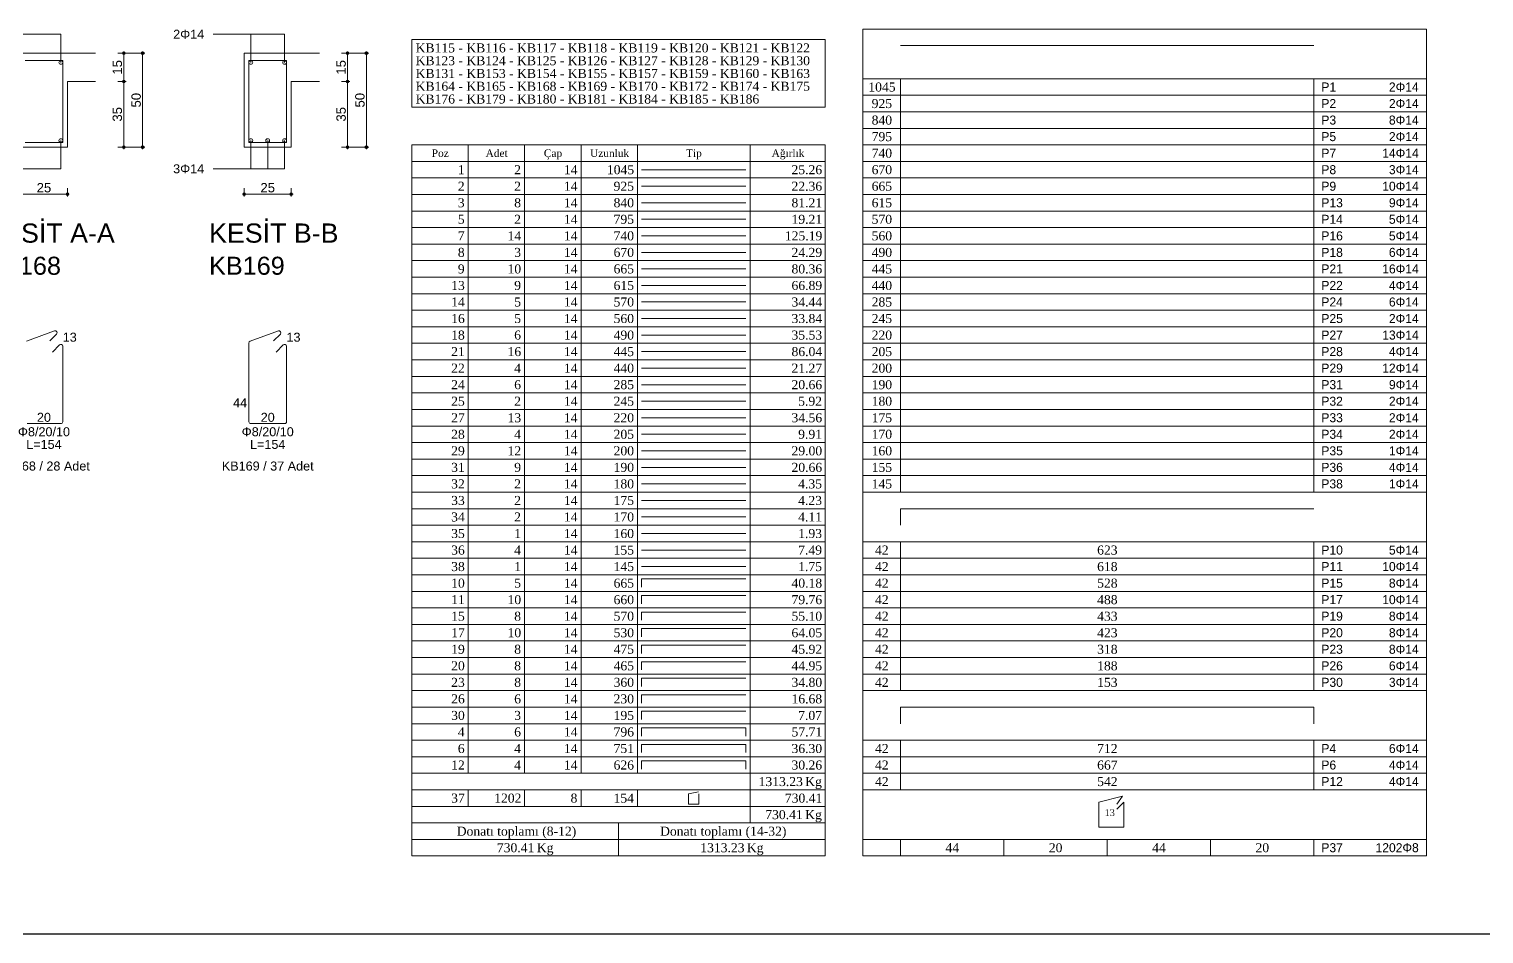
# Model space of a CAD drawing. Header units: millimetres. Extents: x 2232 to 85269, y -3593 to 5869.
# Drawn here: x 17364 to 18526, y -3593 to -2871 of the extents above; entities that cross this region are included whole.
import ezdxf

# ---------------------------------------------------------------- set-up
doc = ezdxf.new("R2010")
doc.units = ezdxf.units.MM
for name, color, linetype in [('Donatı Metraj Tablosu', 7, 'Continuous'), ('Donatı Topl. Uzun. Yazısı', 7, 'Continuous'), ('Donatı Uz. Yazısı', 7, 'Continuous'), ('Donatı Yazısı', 7, 'Continuous'), ('Donatı Çizgisi', 7, 'Continuous'), ('Kiriş', 7, 'Continuous'), ('Standart', 7, 'Continuous'), ('Ölçülendirme', 7, 'Continuous')]:
    doc.layers.add(name, color=color, linetype=linetype)
doc.styles.add('arial_1_18', font='arial.ttf', dxfattribs={"height": 0.2})
doc.styles.add('symbol_1_18', font='symbol.ttf', dxfattribs={"height": 0.2})
doc.styles.add('times new roman_1_18', font='times.ttf', dxfattribs={"height": 0.2})

# ---------------------------------------------------------------- blocks, each defined once
blk = doc.blocks.new('IDE757Entity7369')
at = {"layer": 'Donatı Çizgisi', "color": 5, "linetype": 'Continuous', "lineweight": 5}
for points in [[(21183.13, 2113), (21203.13, 2113)], [(21203.13, 2069.4), (21203.13, 2113)], [(21302.21, 2069.4), (21302.21, 2113)], [(21302.21, 2113), (21322.21, 2113)], [(21322.21, 2069.4), (21322.21, 2113)], [(21183.13, 2069.4), (21203.13, 2069.4)], [(21302.21, 2069.4), (21322.21, 2069.4)], [(21183.8, 1963.64), (21198.81, 1969.11)], [(21196.24, 1963.79), (21199.88, 1967.43)], [(21302.89, 1963.64), (21317.89, 1969.11)], [(21315.32, 1963.79), (21318.96, 1967.43)], [(21197.61, 1957.88), (21201.39, 1961.66)], [(21203.13, 1920.82), (21203.13, 1960.94)], [(21302.21, 1920.82), (21302.21, 1962.69)], [(21316.7, 1957.88), (21320.47, 1961.66)], [(21322.21, 1920.82), (21322.21, 1960.94)], [(21184.15, 1919.8), (21202.11, 1919.8)], [(21303.23, 1919.8), (21321.19, 1919.8)]]:
    blk.add_lwpolyline(points, dxfattribs=at)
for centre in [(21202.13, 2112), (21303.21, 2112), (21321.21, 2112), (21202.13, 2070.4), (21303.21, 2070.4), (21312.21, 2070.4), (21321.21, 2070.4)]:
    blk.add_circle(centre, 1, dxfattribs=at)
for centre, start, end in [((21199.16, 1968.15), 315, 110), ((21318.24, 1968.15), 315, 110), ((21202.11, 1960.94), 0, 135), ((21303.23, 1962.69), 110, 180), ((21321.19, 1960.94), 0, 135), ((21202.11, 1920.82), 270, 0), ((21303.23, 1920.82), 180, 270), ((21321.19, 1920.82), 270, 0)]:
    blk.add_arc(centre, 1.02, start, end, dxfattribs=at)
at = {"layer": 'Kiriş', "color": 1, "linetype": 'Continuous', "lineweight": 5}
for points in [[(21165.63, 2116.9), (21220.63, 2116.9)], [(21299.71, 2066.9), (21299.71, 2116.9)], [(21299.71, 2116.9), (21339.71, 2116.9)], [(21205.63, 2101.9), (21220.63, 2101.9)], [(21205.63, 2066.9), (21205.63, 2101.9)], [(21324.71, 2101.9), (21339.71, 2101.9)], [(21324.71, 2066.9), (21324.71, 2101.9)], [(21180.63, 2066.9), (21205.63, 2066.9)], [(21299.71, 2066.9), (21324.71, 2066.9)]]:
    blk.add_lwpolyline(points, dxfattribs=at)
at = {"layer": 'Ölçülendirme', "color": 1, "linetype": 'Continuous', "lineweight": 5}
for points in [[(21164.13, 2127), (21202.13, 2127)], [(21202.13, 2112), (21202.13, 2127)], [(21283.21, 2127), (21321.21, 2127)], [(21303.21, 2112), (21303.21, 2127)], [(21321.21, 2112), (21321.21, 2127)], [(21232.38, 2116.9), (21246.88, 2116.9)], [(21235.63, 2065.9), (21235.63, 2117.9)], [(21245.63, 2065.9), (21245.63, 2117.9)], [(21351.46, 2116.9), (21365.96, 2116.9)], [(21354.71, 2065.9), (21354.71, 2117.9)], [(21364.71, 2065.9), (21364.71, 2117.9)], [(21232.38, 2101.9), (21236.88, 2101.9)], [(21351.46, 2101.9), (21355.96, 2101.9)], [(21202.13, 2055.4), (21202.13, 2070.4)], [(21303.21, 2055.4), (21303.21, 2070.4)], [(21312.21, 2055.4), (21312.21, 2070.4)], [(21321.21, 2055.4), (21321.21, 2070.4)], [(21232.38, 2066.9), (21246.88, 2066.9)], [(21351.46, 2066.9), (21365.96, 2066.9)], [(21164.13, 2055.4), (21202.13, 2055.4)], [(21283.21, 2055.4), (21321.21, 2055.4)], [(21205.63, 2040.65), (21205.63, 2045.15)], [(21299.71, 2040.65), (21299.71, 2045.15)], [(21324.71, 2040.65), (21324.71, 2045.15)], [(21179.63, 2041.9), (21206.63, 2041.9)], [(21298.71, 2041.9), (21325.71, 2041.9)]]:
    blk.add_lwpolyline(points, dxfattribs=at)
for centre in [(21235.63, 2116.9), (21245.63, 2116.9), (21354.71, 2116.9), (21364.71, 2116.9), (21235.63, 2101.9), (21354.71, 2101.9), (21235.63, 2066.9), (21245.63, 2066.9), (21354.71, 2066.9), (21364.71, 2066.9), (21205.63, 2041.9), (21299.71, 2041.9), (21324.71, 2041.9)]:
    blk.add_circle(centre, 0.75, dxfattribs=at)
at = {"layer": 'Donatı Topl. Uzun. Yazısı', "color": 1, "linetype": 'Continuous', "lineweight": 5, "style": 'arial_1_18'}
for p in [(21183.71, 1906.36), (21302.8, 1906.36)]:
    blk.add_text('L=154', height=4.8, dxfattribs=at).set_placement(p)
at = {"layer": 'Donatı Uz. Yazısı', "color": 1, "linetype": 'Continuous', "lineweight": 5, "style": 'arial_1_18'}
for s, p in [('13', (21203.13, 1963.4)), ('13', (21322.21, 1963.4)), ('44', (21293.8, 1928.52)), ('20', (21189.4, 1920.76)), ('20', (21308.49, 1920.76))]:
    blk.add_text(s, height=4.8, dxfattribs=at).set_placement(p)
at = {"layer": 'Donatı Yazısı', "color": 5, "linetype": 'Continuous', "lineweight": 5, "style": 'arial_1_18'}
for s, p in [('2Φ14', (21261.88, 2124.6)), ('3Φ14', (21261.88, 2053)), ('Φ8/20/10', (21179.27, 1913.08)), ('Φ8/20/10', (21298.35, 1913.08)), ('KB168 / 28 Adet', (21168.71, 1894.84)), ('KB169 / 37 Adet', (21287.8, 1894.84))]:
    blk.add_text(s, height=4.8, dxfattribs=at).set_placement(p)
at = {"layer": 'Kiriş', "color": 1, "linetype": 'Continuous', "lineweight": 5, "style": 'arial_1_18'}
for s, height, p in [('KESİT A-A', 10.2, (21161.93, 2016.1)), ('KESİT B-B', 10.2, (21281.01, 2016.1)), ('KB168', 9.6, (21161.93, 1999.02)), ('KB169', 9.6, (21281.01, 1999.02))]:
    blk.add_text(s, height=height, dxfattribs=at).set_placement(p)
at = {"layer": 'Ölçülendirme', "color": 1, "linetype": 'Continuous', "lineweight": 5, "style": 'arial_1_18'}
for s, p in [('15', (21234.67, 2105.52)), ('15', (21353.75, 2105.52)), ('50', (21244.67, 2088.02)), ('50', (21363.75, 2088.02)), ('35', (21234.67, 2080.52)), ('35', (21353.75, 2080.52))]:
    blk.add_text(s, height=5, rotation=90, dxfattribs=at).set_placement(p)
for p in [(21189.25, 2042.86), (21308.33, 2042.86)]:
    blk.add_text('25', height=5, dxfattribs=at).set_placement(p)
blk = doc.blocks.new('IDE757Entity7380')
at = {"layer": 'Donatı Metraj Tablosu', "color": 1, "linetype": 'Continuous', "lineweight": 5}
for points in [[(28238, 378.4), (28458, 378.4)], [(28238, 378.4), (28238, 0)], [(28268, 378.4), (28268, 44)], [(28298, 378.4), (28298, 44)], [(28328, 378.4), (28328, 44)], [(28358, 378.4), (28358, 44)], [(28418, 378.4), (28418, 17.6)], [(28458, 378.4), (28458, 0)], [(28238, 369.6), (28458, 369.6)], [(28360.2, 365.2), (28415.8, 365.2)], [(28238, 360.8), (28458, 360.8)], [(28360.2, 356.4), (28415.8, 356.4)], [(28238, 352), (28458, 352)], [(28238, 343.2), (28458, 343.2)], [(28360.2, 347.6), (28415.8, 347.6)], [(28238, 334.4), (28458, 334.4)], [(28360.2, 338.8), (28415.8, 338.8)], [(28238, 325.6), (28458, 325.6)], [(28360.2, 330), (28415.8, 330)], [(28360.2, 321.2), (28415.8, 321.2)], [(28238, 316.8), (28458, 316.8)], [(28360.2, 312.4), (28415.8, 312.4)], [(28238, 308), (28458, 308)], [(28360.2, 303.6), (28415.8, 303.6)], [(28238, 299.2), (28458, 299.2)], [(28360.2, 294.8), (28415.8, 294.8)], [(28238, 290.4), (28458, 290.4)], [(28238, 281.6), (28458, 281.6)], [(28360.2, 286), (28415.8, 286)], [(28238, 272.8), (28458, 272.8)], [(28360.2, 277.2), (28415.8, 277.2)], [(28238, 264), (28458, 264)], [(28360.2, 268.4), (28415.8, 268.4)], [(28360.2, 259.6), (28415.8, 259.6)], [(28238, 255.2), (28458, 255.2)], [(28360.2, 250.8), (28415.8, 250.8)], [(28238, 246.4), (28458, 246.4)], [(28360.2, 242), (28415.8, 242)], [(28238, 237.6), (28458, 237.6)], [(28360.2, 233.2), (28415.8, 233.2)], [(28238, 228.8), (28458, 228.8)], [(28238, 220), (28458, 220)], [(28360.2, 224.4), (28415.8, 224.4)], [(28238, 211.2), (28458, 211.2)], [(28360.2, 215.6), (28415.8, 215.6)], [(28238, 202.4), (28458, 202.4)], [(28360.2, 206.8), (28415.8, 206.8)], [(28238, 193.6), (28458, 193.6)], [(28360.2, 198), (28415.8, 198)], [(28360.2, 189.2), (28415.8, 189.2)], [(28238, 184.8), (28458, 184.8)], [(28360.2, 180.4), (28415.8, 180.4)], [(28238, 176), (28458, 176)], [(28360.2, 171.6), (28415.8, 171.6)], [(28238, 167.2), (28458, 167.2)], [(28360.2, 162.8), (28415.8, 162.8)], [(28238, 158.4), (28458, 158.4)], [(28238, 149.6), (28458, 149.6)], [(28360.2, 154), (28415.8, 154)], [(28360.2, 147.4), (28415.8, 147.4)], [(28360.2, 147.4), (28360.2, 143)], [(28238, 140.8), (28458, 140.8)], [(28238, 132), (28458, 132)], [(28360.2, 138.6), (28415.8, 138.6)], [(28360.2, 138.6), (28360.2, 134.2)], [(28360.2, 129.8), (28415.8, 129.8)], [(28360.2, 129.8), (28360.2, 125.4)], [(28238, 123.2), (28458, 123.2)], [(28360.2, 121), (28415.8, 121)], [(28360.2, 121), (28360.2, 116.6)], [(28238, 114.4), (28458, 114.4)], [(28360.2, 112.2), (28415.8, 112.2)], [(28360.2, 112.2), (28360.2, 107.8)], [(28238, 105.6), (28458, 105.6)], [(28360.2, 103.4), (28415.8, 103.4)], [(28360.2, 103.4), (28360.2, 99)], [(28238, 96.8), (28458, 96.8)], [(28360.2, 94.6), (28415.8, 94.6)], [(28360.2, 94.6), (28360.2, 90.2)], [(28238, 88), (28458, 88)], [(28360.2, 85.8), (28415.8, 85.8)], [(28360.2, 85.8), (28360.2, 81.4)], [(28238, 79.2), (28458, 79.2)], [(28238, 70.4), (28458, 70.4)], [(28360.2, 77), (28415.8, 77)], [(28360.2, 77), (28360.2, 72.6)], [(28360.2, 68.2), (28415.8, 68.2)], [(28360.2, 63.8), (28360.2, 68.2)], [(28415.8, 63.8), (28415.8, 68.2)], [(28238, 61.6), (28458, 61.6)], [(28360.2, 59.4), (28415.8, 59.4)], [(28360.2, 55), (28360.2, 59.4)], [(28415.8, 55), (28415.8, 59.4)], [(28238, 52.8), (28458, 52.8)], [(28360.2, 50.6), (28415.8, 50.6)], [(28360.2, 46.2), (28360.2, 50.6)], [(28415.8, 46.2), (28415.8, 50.6)], [(28238, 44), (28458, 44)], [(28238, 35.2), (28458, 35.2)], [(28268, 35.2), (28268, 26.4)], [(28298, 35.2), (28298, 26.4)], [(28328, 35.2), (28328, 26.4)], [(28358, 35.2), (28358, 26.4)], [(28385.25, 33), (28390.61, 34.1)], [(28385.25, 27.5), (28385.25, 33)], [(28390.75, 33), (28390.75, 27.5)], [(28238, 26.4), (28458, 26.4)], [(28390.75, 27.5), (28385.25, 27.5)], [(28238, 17.6), (28458, 17.6)], [(28348, 17.6), (28348, 0)], [(28238, 8.8), (28458, 8.8)], [(28238, 0), (28458, 0)]]:
    blk.add_lwpolyline(points, dxfattribs=at)
at = {"layer": 'Donatı Metraj Tablosu', "color": 1, "linetype": 'Continuous', "lineweight": 5, "style": 'times new roman_1_18'}
for s, height, p in [('Poz', 4, (28248.56, 372)), ('Adet', 4, (28277.25, 372)), ('Çap', 4, (28308.23, 372)), ('Uzunluk', 4, (28332.81, 372)), ('Tip', 4, (28383.89, 372)), ('Ağırlık', 4, (28429.45, 372)), ('1', 4.8, (28262.45, 362.8)), ('2', 4.8, (28292.45, 362.8)), ('14', 4.8, (28318.9, 362.8)), ('1045', 4.8, (28341.79, 362.8)), ('25.26', 4.8, (28440.02, 362.8)), ('2', 4.8, (28262.45, 354)), ('2', 4.8, (28292.45, 354)), ('14', 4.8, (28318.9, 354)), ('925', 4.8, (28345.34, 354)), ('22.36', 4.8, (28440.02, 354)), ('3', 4.8, (28262.45, 345.2)), ('8', 4.8, (28292.45, 345.2)), ('14', 4.8, (28318.9, 345.2)), ('840', 4.8, (28345.34, 345.2)), ('81.21', 4.8, (28440.02, 345.2)), ('5', 4.8, (28262.45, 336.4)), ('2', 4.8, (28292.45, 336.4)), ('14', 4.8, (28318.9, 336.4)), ('795', 4.8, (28345.34, 336.4)), ('19.21', 4.8, (28440.02, 336.4)), ('7', 4.8, (28262.45, 327.6)), ('14', 4.8, (28288.9, 327.6)), ('14', 4.8, (28318.9, 327.6)), ('740', 4.8, (28345.34, 327.6)), ('125.19', 4.8, (28436.47, 327.6)), ('8', 4.8, (28262.45, 318.8)), ('3', 4.8, (28292.45, 318.8)), ('14', 4.8, (28318.9, 318.8)), ('670', 4.8, (28345.34, 318.8)), ('24.29', 4.8, (28440.02, 318.8)), ('9', 4.8, (28262.45, 310)), ('10', 4.8, (28288.9, 310)), ('14', 4.8, (28318.9, 310)), ('665', 4.8, (28345.34, 310)), ('80.36', 4.8, (28440.02, 310)), ('13', 4.8, (28258.9, 301.2)), ('9', 4.8, (28292.45, 301.2)), ('14', 4.8, (28318.9, 301.2)), ('615', 4.8, (28345.34, 301.2)), ('66.89', 4.8, (28440.02, 301.2)), ('14', 4.8, (28258.9, 292.4)), ('5', 4.8, (28292.45, 292.4)), ('14', 4.8, (28318.9, 292.4)), ('570', 4.8, (28345.34, 292.4)), ('34.44', 4.8, (28440.02, 292.4)), ('16', 4.8, (28258.9, 283.6)), ('5', 4.8, (28292.45, 283.6)), ('14', 4.8, (28318.9, 283.6)), ('560', 4.8, (28345.34, 283.6)), ('33.84', 4.8, (28440.02, 283.6)), ('18', 4.8, (28258.9, 274.8)), ('6', 4.8, (28292.45, 274.8)), ('14', 4.8, (28318.9, 274.8)), ('490', 4.8, (28345.34, 274.8)), ('35.53', 4.8, (28440.02, 274.8)), ('21', 4.8, (28258.9, 266)), ('16', 4.8, (28288.9, 266)), ('14', 4.8, (28318.9, 266)), ('445', 4.8, (28345.34, 266)), ('86.04', 4.8, (28440.02, 266)), ('22', 4.8, (28258.9, 257.2)), ('4', 4.8, (28292.45, 257.2)), ('14', 4.8, (28318.9, 257.2)), ('440', 4.8, (28345.34, 257.2)), ('21.27', 4.8, (28440.02, 257.2)), ('24', 4.8, (28258.9, 248.4)), ('6', 4.8, (28292.45, 248.4)), ('14', 4.8, (28318.9, 248.4)), ('285', 4.8, (28345.34, 248.4)), ('20.66', 4.8, (28440.02, 248.4)), ('25', 4.8, (28258.9, 239.6)), ('2', 4.8, (28292.45, 239.6)), ('14', 4.8, (28318.9, 239.6)), ('245', 4.8, (28345.34, 239.6)), ('5.92', 4.8, (28443.57, 239.6)), ('27', 4.8, (28258.9, 230.8)), ('13', 4.8, (28288.9, 230.8)), ('14', 4.8, (28318.9, 230.8)), ('220', 4.8, (28345.34, 230.8)), ('34.56', 4.8, (28440.02, 230.8)), ('28', 4.8, (28258.9, 222)), ('4', 4.8, (28292.45, 222)), ('14', 4.8, (28318.9, 222)), ('205', 4.8, (28345.34, 222)), ('9.91', 4.8, (28443.57, 222)), ('29', 4.8, (28258.9, 213.2)), ('12', 4.8, (28288.9, 213.2)), ('14', 4.8, (28318.9, 213.2)), ('200', 4.8, (28345.34, 213.2)), ('29.00', 4.8, (28440.02, 213.2)), ('31', 4.8, (28258.9, 204.4)), ('9', 4.8, (28292.45, 204.4)), ('14', 4.8, (28318.9, 204.4)), ('190', 4.8, (28345.34, 204.4)), ('20.66', 4.8, (28440.02, 204.4)), ('32', 4.8, (28258.9, 195.6)), ('2', 4.8, (28292.45, 195.6)), ('14', 4.8, (28318.9, 195.6)), ('180', 4.8, (28345.34, 195.6)), ('4.35', 4.8, (28443.57, 195.6)), ('33', 4.8, (28258.9, 186.8)), ('2', 4.8, (28292.45, 186.8)), ('14', 4.8, (28318.9, 186.8)), ('175', 4.8, (28345.34, 186.8)), ('4.23', 4.8, (28443.57, 186.8)), ('34', 4.8, (28258.9, 178)), ('2', 4.8, (28292.45, 178)), ('14', 4.8, (28318.9, 178)), ('170', 4.8, (28345.34, 178)), ('4.11', 4.8, (28443.57, 178)), ('35', 4.8, (28258.9, 169.2)), ('1', 4.8, (28292.45, 169.2)), ('14', 4.8, (28318.9, 169.2)), ('160', 4.8, (28345.34, 169.2)), ('1.93', 4.8, (28443.57, 169.2)), ('36', 4.8, (28258.9, 160.4)), ('4', 4.8, (28292.45, 160.4)), ('14', 4.8, (28318.9, 160.4)), ('155', 4.8, (28345.34, 160.4)), ('7.49', 4.8, (28443.57, 160.4)), ('38', 4.8, (28258.9, 151.6)), ('1', 4.8, (28292.45, 151.6)), ('14', 4.8, (28318.9, 151.6)), ('145', 4.8, (28345.34, 151.6)), ('1.75', 4.8, (28443.57, 151.6)), ('10', 4.8, (28258.9, 142.8)), ('5', 4.8, (28292.45, 142.8)), ('14', 4.8, (28318.9, 142.8)), ('665', 4.8, (28345.34, 142.8)), ('40.18', 4.8, (28440.02, 142.8)), ('11', 4.8, (28258.9, 134)), ('10', 4.8, (28288.9, 134)), ('14', 4.8, (28318.9, 134)), ('660', 4.8, (28345.34, 134)), ('79.76', 4.8, (28440.02, 134)), ('15', 4.8, (28258.9, 125.2)), ('8', 4.8, (28292.45, 125.2)), ('14', 4.8, (28318.9, 125.2)), ('570', 4.8, (28345.34, 125.2)), ('55.10', 4.8, (28440.02, 125.2)), ('17', 4.8, (28258.9, 116.4)), ('10', 4.8, (28288.9, 116.4)), ('14', 4.8, (28318.9, 116.4)), ('530', 4.8, (28345.34, 116.4)), ('64.05', 4.8, (28440.02, 116.4)), ('19', 4.8, (28258.9, 107.6)), ('8', 4.8, (28292.45, 107.6)), ('14', 4.8, (28318.9, 107.6)), ('475', 4.8, (28345.34, 107.6)), ('45.92', 4.8, (28440.02, 107.6)), ('20', 4.8, (28258.9, 98.8)), ('8', 4.8, (28292.45, 98.8)), ('14', 4.8, (28318.9, 98.8)), ('465', 4.8, (28345.34, 98.8)), ('44.95', 4.8, (28440.02, 98.8)), ('23', 4.8, (28258.9, 90)), ('8', 4.8, (28292.45, 90)), ('14', 4.8, (28318.9, 90)), ('360', 4.8, (28345.34, 90)), ('34.80', 4.8, (28440.02, 90)), ('26', 4.8, (28258.9, 81.2)), ('6', 4.8, (28292.45, 81.2)), ('14', 4.8, (28318.9, 81.2)), ('230', 4.8, (28345.34, 81.2)), ('16.68', 4.8, (28440.02, 81.2)), ('30', 4.8, (28258.9, 72.4)), ('3', 4.8, (28292.45, 72.4)), ('14', 4.8, (28318.9, 72.4)), ('195', 4.8, (28345.34, 72.4)), ('7.07', 4.8, (28443.57, 72.4)), ('4', 4.8, (28262.45, 63.6)), ('6', 4.8, (28292.45, 63.6)), ('14', 4.8, (28318.9, 63.6)), ('796', 4.8, (28345.34, 63.6)), ('57.71', 4.8, (28440.02, 63.6)), ('6', 4.8, (28262.45, 54.8)), ('4', 4.8, (28292.45, 54.8)), ('14', 4.8, (28318.9, 54.8)), ('751', 4.8, (28345.34, 54.8)), ('36.30', 4.8, (28440.02, 54.8)), ('12', 4.8, (28258.9, 46)), ('4', 4.8, (28292.45, 46)), ('14', 4.8, (28318.9, 46)), ('626', 4.8, (28345.34, 46)), ('30.26', 4.8, (28440.02, 46)), ('1313.23', 4.8, (28422.51, 37.2)), ('Kg', 4.8, (28447.32, 37.2)), ('37', 4.8, (28258.9, 28.4)), ('1202', 4.8, (28281.79, 28.4)), ('8', 4.8, (28322.45, 28.4)), ('154', 4.8, (28345.34, 28.4)), ('730.41', 4.8, (28436.47, 28.4)), ('730.41', 4.8, (28426.06, 19.6)), ('Kg', 4.8, (28447.32, 19.6)), ('Donatı toplamı (8-12)', 4.8, (28261.85, 10.8)), ('Donatı toplamı (14-32)', 4.8, (28370.07, 10.8)), ('730.41', 4.8, (28283.23, 2)), ('Kg', 4.8, (28304.5, 2)), ('1313.23', 4.8, (28391.46, 2)), ('Kg', 4.8, (28416.27, 2))]:
    blk.add_text(s, height=height, dxfattribs=at).set_placement(p)
blk = doc.blocks.new('IDE757Entity7381')
at = {"layer": 'Donatı Metraj Tablosu', "color": 1, "linetype": 'Continuous', "lineweight": 5}
for points in [[(28238, 398.4), (28238, 434.4)], [(28238, 434.4), (28458, 434.4)], [(28458, 434.4), (28458, 398.4)], [(28458, 398.4), (28238, 398.4)]]:
    blk.add_lwpolyline(points, dxfattribs=at)
at = {"layer": 'Donatı Metraj Tablosu', "color": 1, "linetype": 'Continuous', "lineweight": 5, "style": 'times new roman_1_18'}
for s, p in [('KB115 - KB116 - KB117 - KB118 - KB119 - KB120 - KB121 - KB122', (28240, 427.6)), ('KB123 - KB124 - KB125 - KB126 - KB127 - KB128 - KB129 - KB130', (28240, 420.8)), ('KB131 - KB153 - KB154 - KB155 - KB157 - KB159 - KB160 - KB163', (28240, 414)), ('KB164 - KB165 - KB168 - KB169 - KB170 - KB172 - KB174 - KB175', (28240, 407.2)), ('KB176 - KB179 - KB180 - KB181 - KB184 - KB185 - KB186', (28240, 400.4))]:
    blk.add_text(s, height=4.8, dxfattribs=at).set_placement(p)
blk = doc.blocks.new('IDE757Entity7382')
at = {"layer": 'Donatı Metraj Tablosu', "color": 1, "linetype": 'Continuous', "lineweight": 5}
for points in [[(28478, 440), (28778, 440)], [(28478, 440), (28478, 193.6)], [(28778, 440), (28778, 193.6)], [(28498, 431.2), (28718, 431.2)], [(28478, 413.6), (28778, 413.6)], [(28498, 413.6), (28498, 193.6)], [(28718, 413.6), (28718, 193.6)], [(28478, 404.8), (28778, 404.8)], [(28478, 396), (28778, 396)], [(28478, 387.2), (28778, 387.2)], [(28478, 378.4), (28778, 378.4)], [(28478, 369.6), (28778, 369.6)], [(28478, 360.8), (28778, 360.8)], [(28478, 352), (28778, 352)], [(28478, 343.2), (28778, 343.2)], [(28478, 334.4), (28778, 334.4)], [(28478, 325.6), (28778, 325.6)], [(28478, 316.8), (28778, 316.8)], [(28478, 308), (28778, 308)], [(28478, 299.2), (28778, 299.2)], [(28478, 290.4), (28778, 290.4)], [(28478, 281.6), (28778, 281.6)], [(28478, 272.8), (28778, 272.8)], [(28478, 264), (28778, 264)], [(28478, 255.2), (28778, 255.2)], [(28478, 246.4), (28778, 246.4)], [(28478, 237.6), (28778, 237.6)], [(28478, 228.8), (28778, 228.8)], [(28478, 220), (28778, 220)], [(28478, 211.2), (28778, 211.2)], [(28478, 202.4), (28778, 202.4)], [(28478, 193.6), (28778, 193.6)], [(28478, 193.6), (28778, 193.6)], [(28478, 193.6), (28478, 88)], [(28778, 193.6), (28778, 88)], [(28498, 184.8), (28718, 184.8)], [(28498, 184.8), (28498, 176)], [(28478, 167.2), (28778, 167.2)], [(28498, 167.2), (28498, 88)], [(28718, 167.2), (28718, 88)], [(28478, 158.4), (28778, 158.4)], [(28478, 149.6), (28778, 149.6)], [(28478, 140.8), (28778, 140.8)], [(28478, 132), (28778, 132)], [(28478, 123.2), (28778, 123.2)], [(28478, 114.4), (28778, 114.4)], [(28478, 105.6), (28778, 105.6)], [(28478, 96.8), (28778, 96.8)], [(28478, 88), (28778, 88)], [(28478, 88), (28778, 88)], [(28478, 88), (28478, 35.2)], [(28778, 88), (28778, 35.2)], [(28498, 79.2), (28718, 79.2)], [(28498, 79.2), (28498, 70.4)], [(28718, 79.2), (28718, 70.4)], [(28478, 61.6), (28778, 61.6)], [(28498, 61.6), (28498, 35.2)], [(28718, 61.6), (28718, 35.2)], [(28478, 52.8), (28778, 52.8)], [(28478, 44), (28778, 44)], [(28478, 35.2), (28778, 35.2)], [(28478, 35.2), (28778, 35.2)], [(28478, 35.2), (28478, 0)], [(28603.6, 28.6), (28616.14, 31.9)], [(28616.14, 31.9), (28613.11, 27.57)], [(28778, 35.2), (28778, 0)], [(28603.6, 28.6), (28603.6, 15.4)], [(28616.8, 28.6), (28613.07, 24.87)], [(28616.8, 15.4), (28616.8, 28.6)], [(28478, 8.8), (28778, 8.8)], [(28498, 8.8), (28498, 0)], [(28553, 8.8), (28553, 0)], [(28603.6, 15.4), (28616.8, 15.4)], [(28608, 8.8), (28608, 0)], [(28663, 8.8), (28663, 0)], [(28718, 8.8), (28718, 0)], [(28478, 0), (28778, 0)]]:
    blk.add_lwpolyline(points, dxfattribs=at)
for s, height, style, p in [('1045', 4.8, 'times new roman_1_18', (28480.9, 406.8)), ('R1', 4.8, 'symbol_1_18', (28722, 406.8)), ('2F14', 4.8, 'symbol_1_18', (28757.94, 406.8)), ('925', 4.8, 'times new roman_1_18', (28482.67, 398)), ('R2', 4.8, 'symbol_1_18', (28722, 398)), ('2F14', 4.8, 'symbol_1_18', (28757.94, 398)), ('840', 4.8, 'times new roman_1_18', (28482.67, 389.2)), ('R3', 4.8, 'symbol_1_18', (28722, 389.2)), ('8F14', 4.8, 'symbol_1_18', (28757.94, 389.2)), ('795', 4.8, 'times new roman_1_18', (28482.67, 380.4)), ('R5', 4.8, 'symbol_1_18', (28722, 380.4)), ('2F14', 4.8, 'symbol_1_18', (28757.94, 380.4)), ('740', 4.8, 'times new roman_1_18', (28482.67, 371.6)), ('R7', 4.8, 'symbol_1_18', (28722, 371.6)), ('14F14', 4.8, 'symbol_1_18', (28754.39, 371.6)), ('670', 4.8, 'times new roman_1_18', (28482.67, 362.8)), ('R8', 4.8, 'symbol_1_18', (28722, 362.8)), ('3F14', 4.8, 'symbol_1_18', (28757.94, 362.8)), ('665', 4.8, 'times new roman_1_18', (28482.67, 354)), ('R9', 4.8, 'symbol_1_18', (28722, 354)), ('10F14', 4.8, 'symbol_1_18', (28754.39, 354)), ('615', 4.8, 'times new roman_1_18', (28482.67, 345.2)), ('R13', 4.8, 'symbol_1_18', (28722, 345.2)), ('9F14', 4.8, 'symbol_1_18', (28757.94, 345.2)), ('570', 4.8, 'times new roman_1_18', (28482.67, 336.4)), ('R14', 4.8, 'symbol_1_18', (28722, 336.4)), ('5F14', 4.8, 'symbol_1_18', (28757.94, 336.4)), ('560', 4.8, 'times new roman_1_18', (28482.67, 327.6)), ('R16', 4.8, 'symbol_1_18', (28722, 327.6)), ('5F14', 4.8, 'symbol_1_18', (28757.94, 327.6)), ('490', 4.8, 'times new roman_1_18', (28482.67, 318.8)), ('R18', 4.8, 'symbol_1_18', (28722, 318.8)), ('6F14', 4.8, 'symbol_1_18', (28757.94, 318.8)), ('445', 4.8, 'times new roman_1_18', (28482.67, 310)), ('R21', 4.8, 'symbol_1_18', (28722, 310)), ('16F14', 4.8, 'symbol_1_18', (28754.39, 310)), ('440', 4.8, 'times new roman_1_18', (28482.67, 301.2)), ('R22', 4.8, 'symbol_1_18', (28722, 301.2)), ('4F14', 4.8, 'symbol_1_18', (28757.94, 301.2)), ('285', 4.8, 'times new roman_1_18', (28482.67, 292.4)), ('R24', 4.8, 'symbol_1_18', (28722, 292.4)), ('6F14', 4.8, 'symbol_1_18', (28757.94, 292.4)), ('245', 4.8, 'times new roman_1_18', (28482.67, 283.6)), ('R25', 4.8, 'symbol_1_18', (28722, 283.6)), ('2F14', 4.8, 'symbol_1_18', (28757.94, 283.6)), ('220', 4.8, 'times new roman_1_18', (28482.67, 274.8)), ('R27', 4.8, 'symbol_1_18', (28722, 274.8)), ('13F14', 4.8, 'symbol_1_18', (28754.39, 274.8)), ('205', 4.8, 'times new roman_1_18', (28482.67, 266)), ('R28', 4.8, 'symbol_1_18', (28722, 266)), ('4F14', 4.8, 'symbol_1_18', (28757.94, 266)), ('200', 4.8, 'times new roman_1_18', (28482.67, 257.2)), ('R29', 4.8, 'symbol_1_18', (28722, 257.2)), ('12F14', 4.8, 'symbol_1_18', (28754.39, 257.2)), ('190', 4.8, 'times new roman_1_18', (28482.67, 248.4)), ('R31', 4.8, 'symbol_1_18', (28722, 248.4)), ('9F14', 4.8, 'symbol_1_18', (28757.94, 248.4)), ('180', 4.8, 'times new roman_1_18', (28482.67, 239.6)), ('R32', 4.8, 'symbol_1_18', (28722, 239.6)), ('2F14', 4.8, 'symbol_1_18', (28757.94, 239.6)), ('175', 4.8, 'times new roman_1_18', (28482.67, 230.8)), ('R33', 4.8, 'symbol_1_18', (28722, 230.8)), ('2F14', 4.8, 'symbol_1_18', (28757.94, 230.8)), ('170', 4.8, 'times new roman_1_18', (28482.67, 222)), ('R34', 4.8, 'symbol_1_18', (28722, 222)), ('2F14', 4.8, 'symbol_1_18', (28757.94, 222)), ('160', 4.8, 'times new roman_1_18', (28482.67, 213.2)), ('R35', 4.8, 'symbol_1_18', (28722, 213.2)), ('1F14', 4.8, 'symbol_1_18', (28757.94, 213.2)), ('155', 4.8, 'times new roman_1_18', (28482.67, 204.4)), ('R36', 4.8, 'symbol_1_18', (28722, 204.4)), ('4F14', 4.8, 'symbol_1_18', (28757.94, 204.4)), ('145', 4.8, 'times new roman_1_18', (28482.67, 195.6)), ('R38', 4.8, 'symbol_1_18', (28722, 195.6)), ('1F14', 4.8, 'symbol_1_18', (28757.94, 195.6)), ('42', 4.8, 'times new roman_1_18', (28484.45, 160.4)), ('623', 4.8, 'times new roman_1_18', (28602.67, 160.4)), ('R10', 4.8, 'symbol_1_18', (28722, 160.4)), ('5F14', 4.8, 'symbol_1_18', (28757.94, 160.4)), ('42', 4.8, 'times new roman_1_18', (28484.45, 151.6)), ('618', 4.8, 'times new roman_1_18', (28602.67, 151.6)), ('R11', 4.8, 'symbol_1_18', (28722, 151.6)), ('10F14', 4.8, 'symbol_1_18', (28754.39, 151.6)), ('42', 4.8, 'times new roman_1_18', (28484.45, 142.8)), ('528', 4.8, 'times new roman_1_18', (28602.67, 142.8)), ('R15', 4.8, 'symbol_1_18', (28722, 142.8)), ('8F14', 4.8, 'symbol_1_18', (28757.94, 142.8)), ('42', 4.8, 'times new roman_1_18', (28484.45, 134)), ('488', 4.8, 'times new roman_1_18', (28602.67, 134)), ('R17', 4.8, 'symbol_1_18', (28722, 134)), ('10F14', 4.8, 'symbol_1_18', (28754.39, 134)), ('42', 4.8, 'times new roman_1_18', (28484.45, 125.2)), ('433', 4.8, 'times new roman_1_18', (28602.67, 125.2)), ('R19', 4.8, 'symbol_1_18', (28722, 125.2)), ('8F14', 4.8, 'symbol_1_18', (28757.94, 125.2)), ('42', 4.8, 'times new roman_1_18', (28484.45, 116.4)), ('423', 4.8, 'times new roman_1_18', (28602.67, 116.4)), ('R20', 4.8, 'symbol_1_18', (28722, 116.4)), ('8F14', 4.8, 'symbol_1_18', (28757.94, 116.4)), ('42', 4.8, 'times new roman_1_18', (28484.45, 107.6)), ('318', 4.8, 'times new roman_1_18', (28602.67, 107.6)), ('R23', 4.8, 'symbol_1_18', (28722, 107.6)), ('8F14', 4.8, 'symbol_1_18', (28757.94, 107.6)), ('42', 4.8, 'times new roman_1_18', (28484.45, 98.8)), ('188', 4.8, 'times new roman_1_18', (28602.67, 98.8)), ('R26', 4.8, 'symbol_1_18', (28722, 98.8)), ('6F14', 4.8, 'symbol_1_18', (28757.94, 98.8)), ('42', 4.8, 'times new roman_1_18', (28484.45, 90)), ('153', 4.8, 'times new roman_1_18', (28602.67, 90)), ('R30', 4.8, 'symbol_1_18', (28722, 90)), ('3F14', 4.8, 'symbol_1_18', (28757.94, 90)), ('42', 4.8, 'times new roman_1_18', (28484.45, 54.8)), ('712', 4.8, 'times new roman_1_18', (28602.67, 54.8)), ('R4', 4.8, 'symbol_1_18', (28722, 54.8)), ('6F14', 4.8, 'symbol_1_18', (28757.94, 54.8)), ('42', 4.8, 'times new roman_1_18', (28484.45, 46)), ('667', 4.8, 'times new roman_1_18', (28602.67, 46)), ('R6', 4.8, 'symbol_1_18', (28722, 46)), ('4F14', 4.8, 'symbol_1_18', (28757.94, 46)), ('42', 4.8, 'times new roman_1_18', (28484.45, 37.2)), ('542', 4.8, 'times new roman_1_18', (28602.67, 37.2)), ('R12', 4.8, 'symbol_1_18', (28722, 37.2)), ('4F14', 4.8, 'symbol_1_18', (28757.94, 37.2)), ('13', 3.6, 'times new roman_1_18', (28606.67, 21.27)), ('44', 4.8, 'times new roman_1_18', (28521.95, 2)), ('20', 4.8, 'times new roman_1_18', (28576.95, 2)), ('44', 4.8, 'times new roman_1_18', (28631.95, 2)), ('20', 4.8, 'times new roman_1_18', (28686.95, 2)), ('R37', 4.8, 'symbol_1_18', (28722, 2)), ('1202F8', 4.8, 'symbol_1_18', (28750.84, 2))]:
    blk.add_text(s, height=height, dxfattribs=dict(at, style=style)).set_placement(p)

msp = doc.modelspace()

# ---------------------------------------------------------------- linework, layer by layer
msp.add_line((3332.4, -3593.4), (85269.2, -3593.4))

# ---------------------------------------------------------------- block references
at = {"layer": 'Standart', "xscale": 1.5, "yscale": 1.5, "zscale": 1.5}
for name, p in [('IDE757Entity7369', (-14413.4, -6065.8)), ('IDE757Entity7381', (-24687, -3531.2)), ('IDE757Entity7382', (-24687, -3531.2)), ('IDE757Entity7380', (-24687, -3531.2))]:
    msp.add_blockref(name, p, dxfattribs=at)

doc.saveas('drawing.dxf')
